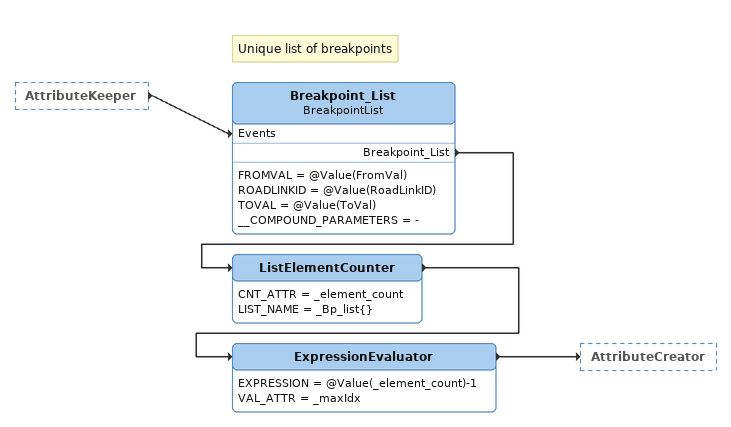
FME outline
AttributeKeeper [outside]
    -> Breakpoint_List [Events]
Note: Unique list of breakpoints
Breakpoint_List: BreakpointList
    FROMVAL = @Value(FromVal)
    ROADLINKID = @Value(RoadLinkID)
    TOVAL = @Value(ToVal)
    __COMPOUND_PARAMETERS = -
    Breakpoint_List -> ListElementCounter
ListElementCounter
    CNT_ATTR = _element_count
    LIST_NAME = _Bp_list{}
    -> ExpressionEvaluator
ExpressionEvaluator
    EXPRESSION = @Value(_element_count)-1
    VAL_ATTR = _maxIdx
    -> AttributeCreator
